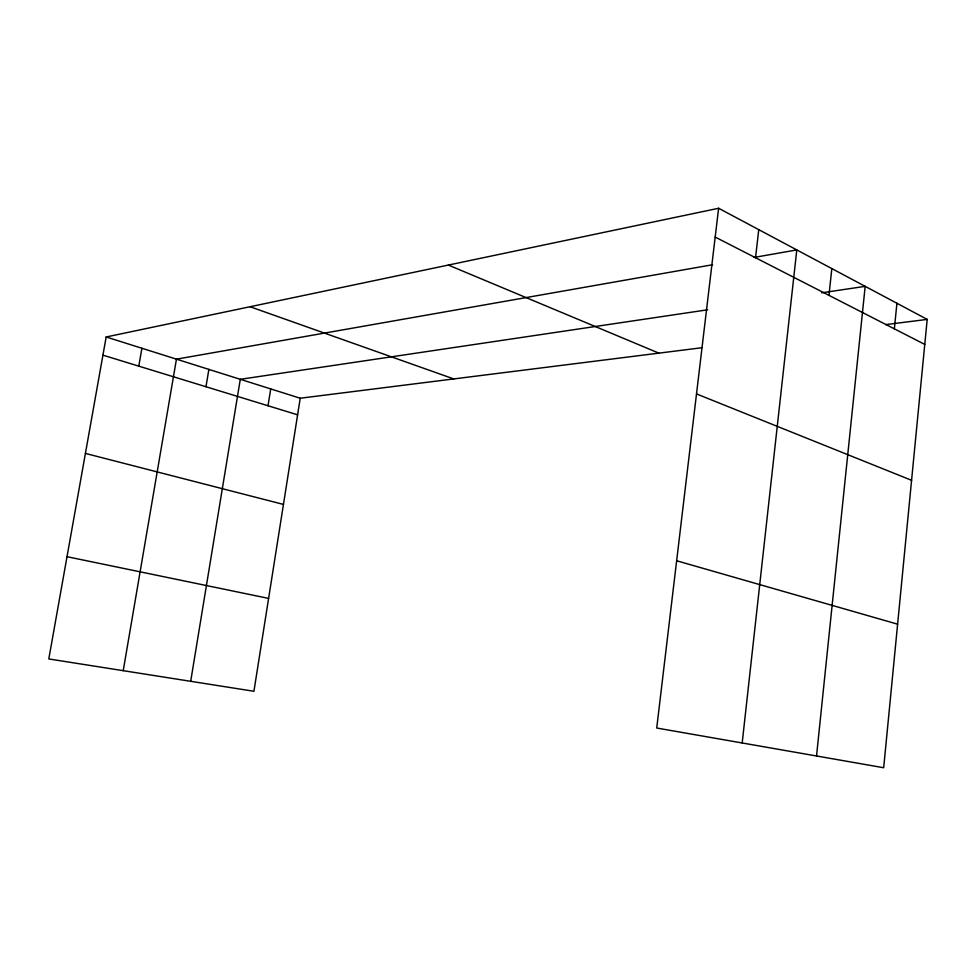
<?xml version="1.0" encoding="UTF-8"?>
<svg xmlns="http://www.w3.org/2000/svg" width="976" height="976" viewBox="0 0 976 976"><rect width="100%" height="100%" fill="white"/><g stroke="black" fill="none" stroke-linecap="round" stroke-linejoin="round"><path stroke-width="1.46" d="M718.617 208.266L927.2 319.396L883.683 767.734L656.726 728.023L718.617 208.266L106.164 336.976L48.8 658.946L253.931 691.276L300.23 398.232L701.671 347.761M894.358 328.839L896.92 303.268M816.534 755.985L865.175 286.346L821.694 292.824M828.966 295.35L831.833 268.583M742.187 742.98L796.794 249.917L753.972 257.457M755.534 257.737L758.755 229.653M268.01 405.748L270.73 388.924M190.698 681.309L240.291 379.31L707.612 309.795M205.973 386.74L208.876 369.404M123.22 670.683L176.449 359.168L712.59 264.74M138.787 366.146L141.91 348.261M885.696 324.618L927.2 319.396M67.015 556.698L268.607 598.41M85.424 453.425L283.455 504.421M676.649 560.761L897.615 624.176M102.931 355.154L297.607 414.824M106.164 336.976L300.23 398.232M250.063 306.732L453.767 378.932M696.51 393.926L911.584 480.302M448.338 265.069L658.898 353.141M715.176 237.07L924.772 344.418"/></g></svg>
